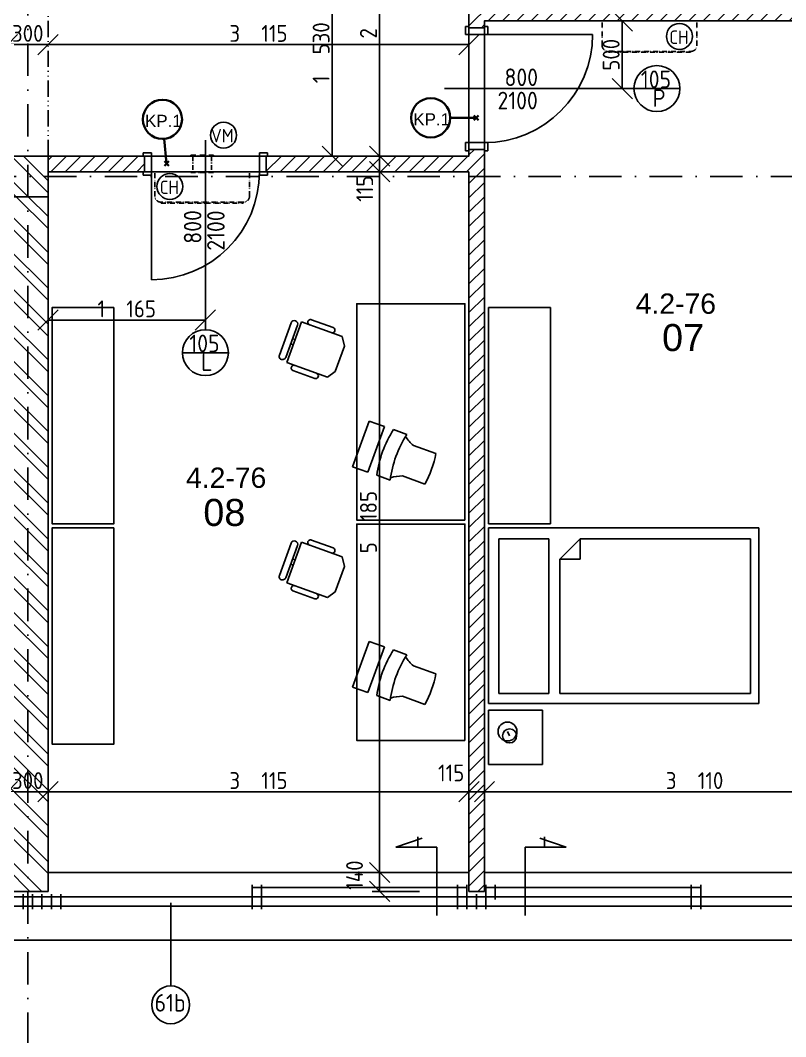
# Model space of a CAD drawing. Extents: x 4511820 to 5180432, y -1526536 to -944957.
# Drawn here: x 4993966 to 4999630, y -1081943 to -1074423 of the extents above; entities that cross this region are included whole.
import ezdxf

# ---------------------------------------------------------------- set-up
doc = ezdxf.new("R2010")
doc.units = 0
doc.header["$MEASUREMENT"] = 0
doc.linetypes.add('ACAD_ISO12W100', pattern=[22, 12, -3, 0.5, -3, 0.5, -3])
doc.linetypes.add('BODKOCIARKOVANA_3', pattern=[5.6, 3, -1.3, 0, -1.3])
doc.layers.get('0').update_dxf_attribs({"linetype": 'CONTINUOUS'})
doc.layers.get('Defpoints').update_dxf_attribs({"color": 61, "linetype": 'CONTINUOUS'})
for name, color, linetype in [('DVERE', 45, 'CONTINUOUS'), ('KÓTY', 4, 'CONTINUOUS'), ('MÚRY', 1, 'CONTINUOUS'), ('OKNÁ', 143, 'CONTINUOUS'), ('osi', 253, 'CONTINUOUS'), ('Plochy', 41, 'CONTINUOUS'), ('POPIS', 7, 'CONTINUOUS'), ('TENKÁ', 7, 'CONTINUOUS'), ('ZARIADENIE', 47, 'CONTINUOUS'), ('ZZ-chladenie', 133, 'CONTINUOUS'), ('zz-vetr', 52, 'CONTINUOUS'), ('ŠRAFY', 82, 'CONTINUOUS')]:
    doc.layers.add(name, color=color, linetype=linetype)
doc.layers.add('preklady', color=74, linetype='CONTINUOUS', lineweight=35)
doc.styles.add('ARIAL', font='arial.ttf')
doc.styles.add('STYLE1', font='isocp.shx')
doc.dimstyles.new('STANDARD-50', dxfattribs={"dimtxt": 125, "dimasz": 150, "dimexe": 10, "dimexo": 200, "dimgap": 20, "dimtad": 1, "dimdsep": 46, "dimlunit": 6, "dimtxsty": 'STYLE1', "dimblk1": 'OBLIQUE', "dimblk2": 'OBLIQUE', "dimsah": 1, "dimcen": 2.5, "dimse1": 1, "dimse2": 1, "dimadec": 0, "dimazin": 0, "dimtfac": 1, "dimtmove": 1, "dimatfit": 3, "dimldrblk": 'OBLIQUE', "dimfxl": 1, "dimtolj": 1, "dimtzin": 0, "dimarcsym": 0})
pattern_1 = [(135, (462343.18, 70767), (-132.5825215, -132.5825215), []), (135, (462343.18, 70855.4), (-132.5825215, -132.5825215), [])]
pattern_2 = [(45, (515270.5, 400718.02), (-53.0330086, 53.0330086), [])]

# ---------------------------------------------------------------- blocks, each defined once
blk = doc.blocks.new('_OBLIQUE')
at = {"color": 0, "linetype": 'ByBlock'}
blk.add_line((-0.5, -0.5), (0.5, 0.5), dxfattribs=at)
blk = doc.blocks.new('*D13200')
at = {"layer": 'Defpoints', "color": 0}
for p in [(4981761, -1079768.2), (5040921, -1079768.2), (5040921, -1085787.9)]:
    blk.add_point(p, dxfattribs=at)
at = {"layer": 'KÓTY', "color": 0, "lineweight": -2}
blk.add_line((4981761, -1085787.9), (5040921, -1085787.9), dxfattribs=at)
at = {"layer": 'KÓTY', "color": 0, "linetype": 'ByBlock', "lineweight": -2, "xscale": 150, "yscale": 150, "zscale": 150, "rotation": 180}
blk.add_blockref('_OBLIQUE', (4981761, -1085787.9), dxfattribs=at)
at = {"layer": 'KÓTY', "color": 0, "linetype": 'ByBlock', "lineweight": -2, "xscale": 150, "yscale": 150, "zscale": 150}
blk.add_blockref('_OBLIQUE', (5040921, -1085787.9), dxfattribs=at)
at = {"layer": 'KÓTY', "color": 0, "insert": (5011341, -1085705.3), "char_height": 125, "attachment_point": 5, "style": 'STYLE1'}
blk.add_mtext('\\A1;59ﾠ160', dxfattribs=at)
blk = doc.blocks.new('*D13211')
at = {"layer": 'Defpoints', "color": 0}
for p in [(4994171, -1080728.2), (5000511, -1080803.2), (4994171, -1085087.9)]:
    blk.add_point(p, dxfattribs=at)
at = {"layer": 'KÓTY', "color": 0, "lineweight": -2}
blk.add_line((5000511, -1085087.9), (4994171, -1085087.9), dxfattribs=at)
at = {"layer": 'KÓTY', "color": 0, "linetype": 'ByBlock', "lineweight": -2, "xscale": 150, "yscale": 150, "zscale": 150, "rotation": 180}
blk.add_blockref('_OBLIQUE', (4994171, -1085087.9), dxfattribs=at)
at = {"layer": 'KÓTY', "color": 0, "linetype": 'ByBlock', "lineweight": -2, "xscale": 150, "yscale": 150, "zscale": 150}
blk.add_blockref('_OBLIQUE', (5000511, -1085087.9), dxfattribs=at)
at = {"layer": 'KÓTY', "color": 0, "insert": (4997341, -1085005.3), "char_height": 125, "attachment_point": 5, "style": 'STYLE1'}
blk.add_mtext('\\A1;6ﾠ340', dxfattribs=at)
blk = doc.blocks.new('*D13212')
at = {"layer": 'Defpoints', "color": 0}
for p in [(4993871, -1080728.2), (4994171, -1080728.2), (4993871, -1085087.9)]:
    blk.add_point(p, dxfattribs=at)
at = {"layer": 'KÓTY', "color": 0, "lineweight": -2}
blk.add_line((4994171, -1085087.9), (4993871, -1085087.9), dxfattribs=at)
at = {"layer": 'KÓTY', "color": 0, "linetype": 'ByBlock', "lineweight": -2, "xscale": 150, "yscale": 150, "zscale": 150, "rotation": 180}
blk.add_blockref('_OBLIQUE', (4993871, -1085087.9), dxfattribs=at)
at = {"layer": 'KÓTY', "color": 0, "linetype": 'ByBlock', "lineweight": -2, "xscale": 150, "yscale": 150, "zscale": 150}
blk.add_blockref('_OBLIQUE', (4994171, -1085087.9), dxfattribs=at)
at = {"layer": 'KÓTY', "color": 0, "insert": (4994021, -1085005.4), "char_height": 125, "attachment_point": 5, "style": 'STYLE1'}
blk.add_mtext('\\A1;300', dxfattribs=at)
blk = doc.blocks.new('*D13247')
at = {"layer": 'Defpoints', "color": 0}
for p in [(5007401, -1080868.2), (4981761, -1081228.2), (5007401, -1085437.9)]:
    blk.add_point(p, dxfattribs=at)
at = {"layer": 'KÓTY', "color": 0, "lineweight": -2}
blk.add_line((4981761, -1085437.9), (5007401, -1085437.9), dxfattribs=at)
at = {"layer": 'KÓTY', "color": 0, "linetype": 'ByBlock', "lineweight": -2, "xscale": 150, "yscale": 150, "zscale": 150, "rotation": 180}
blk.add_blockref('_OBLIQUE', (4981761, -1085437.9), dxfattribs=at)
at = {"layer": 'KÓTY', "color": 0, "linetype": 'ByBlock', "lineweight": -2, "xscale": 150, "yscale": 150, "zscale": 150}
blk.add_blockref('_OBLIQUE', (5007401, -1085437.9), dxfattribs=at)
at = {"layer": 'KÓTY', "color": 0, "insert": (4994581, -1085355.3), "char_height": 125, "attachment_point": 5, "style": 'STYLE1'}
blk.add_mtext('\\A1;25ﾠ640', dxfattribs=at)
blk = doc.blocks.new('*D20479')
at = {"layer": 'Defpoints', "color": 0}
for p in [(4997401, -1080130.5), (4997401, -1080130.5), (5000511, -1080130.5)]:
    blk.add_point(p, dxfattribs=at)
at = {"layer": 'KÓTY', "color": 0, "lineweight": -2}
blk.add_line((5000511, -1080130.5), (4997401, -1080130.5), dxfattribs=at)
at = {"layer": 'KÓTY', "color": 0, "linetype": 'ByBlock', "lineweight": -2, "xscale": 150, "yscale": 150, "zscale": 150, "rotation": 180}
blk.add_blockref('_OBLIQUE', (4997401, -1080130.5), dxfattribs=at)
at = {"layer": 'KÓTY', "color": 0, "linetype": 'ByBlock', "lineweight": -2, "xscale": 150, "yscale": 150, "zscale": 150}
blk.add_blockref('_OBLIQUE', (5000511, -1080130.5), dxfattribs=at)
at = {"layer": 'KÓTY', "color": 0, "insert": (4998956, -1080047.9), "char_height": 125, "attachment_point": 5, "style": 'STYLE1'}
blk.add_mtext('\\A1;3ﾠ110', dxfattribs=at)
blk = doc.blocks.new('*D20480')
at = {"layer": 'Defpoints', "color": 0}
for p in [(4997286, -1080130.5), (4997286, -1080130.5), (4997401, -1080130.5)]:
    blk.add_point(p, dxfattribs=at)
at = {"layer": 'KÓTY', "color": 0, "lineweight": -2}
blk.add_line((4997401, -1080130.5), (4997286, -1080130.5), dxfattribs=at)
at = {"layer": 'KÓTY', "color": 0, "linetype": 'ByBlock', "lineweight": -2, "xscale": 150, "yscale": 150, "zscale": 150, "rotation": 180}
blk.add_blockref('_OBLIQUE', (4997286, -1080130.5), dxfattribs=at)
at = {"layer": 'KÓTY', "color": 0, "linetype": 'ByBlock', "lineweight": -2, "xscale": 150, "yscale": 150, "zscale": 150}
blk.add_blockref('_OBLIQUE', (4997401, -1080130.5), dxfattribs=at)
at = {"layer": 'KÓTY', "color": 0, "insert": (4997154.5, -1079991.5), "char_height": 125, "attachment_point": 5, "style": 'STYLE1'}
blk.add_mtext('\\A1;115', dxfattribs=at)
blk = doc.blocks.new('*D20481')
at = {"layer": 'Defpoints', "color": 0}
for p in [(4994171, -1080130.5), (4994171, -1080130.5), (4997286, -1080130.5)]:
    blk.add_point(p, dxfattribs=at)
at = {"layer": 'KÓTY', "color": 0, "lineweight": -2}
blk.add_line((4997286, -1080130.5), (4994171, -1080130.5), dxfattribs=at)
at = {"layer": 'KÓTY', "color": 0, "linetype": 'ByBlock', "lineweight": -2, "xscale": 150, "yscale": 150, "zscale": 150, "rotation": 180}
blk.add_blockref('_OBLIQUE', (4994171, -1080130.5), dxfattribs=at)
at = {"layer": 'KÓTY', "color": 0, "linetype": 'ByBlock', "lineweight": -2, "xscale": 150, "yscale": 150, "zscale": 150}
blk.add_blockref('_OBLIQUE', (4997286, -1080130.5), dxfattribs=at)
at = {"layer": 'KÓTY', "color": 0, "insert": (4995728.5, -1080047.9), "char_height": 125, "attachment_point": 5, "style": 'STYLE1'}
blk.add_mtext('\\A1;3ﾠ115', dxfattribs=at)
blk = doc.blocks.new('*D20482')
at = {"layer": 'Defpoints', "color": 0}
for p in [(4993871, -1080130.5), (4993871, -1080130.5), (4994171, -1080130.5)]:
    blk.add_point(p, dxfattribs=at)
at = {"layer": 'KÓTY', "color": 0, "lineweight": -2}
blk.add_line((4994171, -1080130.5), (4993871, -1080130.5), dxfattribs=at)
at = {"layer": 'KÓTY', "color": 0, "linetype": 'ByBlock', "lineweight": -2, "xscale": 150, "yscale": 150, "zscale": 150, "rotation": 180}
blk.add_blockref('_OBLIQUE', (4993871, -1080130.5), dxfattribs=at)
at = {"layer": 'KÓTY', "color": 0, "linetype": 'ByBlock', "lineweight": -2, "xscale": 150, "yscale": 150, "zscale": 150}
blk.add_blockref('_OBLIQUE', (4994171, -1080130.5), dxfattribs=at)
at = {"layer": 'KÓTY', "color": 0, "insert": (4994021, -1080048), "char_height": 125, "attachment_point": 5, "style": 'STYLE1'}
blk.add_mtext('\\A1;300', dxfattribs=at)
blk = doc.blocks.new('*D20757')
at = {"layer": 'Defpoints', "color": 0}
for p in [(4994171, -1075543.2), (4995336, -1075543.2), (4995336, -1076640.5)]:
    blk.add_point(p, dxfattribs=at)
at = {"layer": 'KÓTY', "color": 0, "lineweight": -2}
blk.add_line((4994171, -1076640.5), (4995336, -1076640.5), dxfattribs=at)
at = {"layer": 'KÓTY', "color": 0, "linetype": 'ByBlock', "lineweight": -2, "xscale": 150, "yscale": 150, "zscale": 150, "rotation": 180}
blk.add_blockref('_OBLIQUE', (4994171, -1076640.5), dxfattribs=at)
at = {"layer": 'KÓTY', "color": 0, "linetype": 'ByBlock', "lineweight": -2, "xscale": 150, "yscale": 150, "zscale": 150}
blk.add_blockref('_OBLIQUE', (4995336, -1076640.5), dxfattribs=at)
at = {"layer": 'KÓTY', "color": 0, "insert": (4994753.5, -1076558), "char_height": 125, "attachment_point": 5, "style": 'STYLE1'}
blk.add_mtext('\\A1;1ﾠ165', dxfattribs=at)
blk = doc.blocks.new('*D20765')
at = {"layer": 'Defpoints', "color": 0}
for p in [(4998093.8, -1074428.2), (4998421, -1074428.2), (4998093.8, -1074928.2)]:
    blk.add_point(p, dxfattribs=at)
at = {"layer": 'KÓTY', "color": 0, "lineweight": -2}
blk.add_line((4998421, -1074928.2), (4998421, -1074428.2), dxfattribs=at)
at = {"layer": 'KÓTY', "color": 0, "linetype": 'ByBlock', "lineweight": -2, "xscale": 150, "yscale": 150, "zscale": 150}
for p, rotation in [((4998421, -1074428.2), 90), ((4998421, -1074928.2), 270)]:
    blk.add_blockref('_OBLIQUE', p, dxfattribs=dict(at, rotation=rotation))
at = {"layer": 'KÓTY', "color": 0, "insert": (4998338.5, -1074678.2), "char_height": 125, "attachment_point": 5, "rotation": 90, "style": 'STYLE1'}
blk.add_mtext('\\A1;500', dxfattribs=at)
blk = doc.blocks.new('*D20808')
at = {"layer": 'Defpoints', "color": 0}
for p in [(4994171, -1073898.2), (4994171, -1075428.2), (4996274.5, -1075428.2)]:
    blk.add_point(p, dxfattribs=at)
at = {"layer": 'KÓTY', "color": 0, "lineweight": -2}
blk.add_line((4996274.5, -1073898.2), (4996274.5, -1075428.2), dxfattribs=at)
at = {"layer": 'KÓTY', "color": 0, "linetype": 'ByBlock', "lineweight": -2, "xscale": 150, "yscale": 150, "zscale": 150}
for p, rotation in [((4996274.5, -1073898.2), 90), ((4996274.5, -1075428.2), 270)]:
    blk.add_blockref('_OBLIQUE', p, dxfattribs=dict(at, rotation=rotation))
at = {"layer": 'KÓTY', "color": 0, "insert": (4996192, -1074663.2), "char_height": 125, "attachment_point": 5, "rotation": 90, "style": 'STYLE1'}
blk.add_mtext('\\A1;1ﾠ530', dxfattribs=at)
blk = doc.blocks.new('*D20809')
at = {"layer": 'Defpoints', "color": 0}
for p in [(4995286, -1073233.2), (4995336, -1075428.2), (4996624.5, -1075428.2)]:
    blk.add_point(p, dxfattribs=at)
at = {"layer": 'KÓTY', "color": 0, "lineweight": -2}
blk.add_line((4996624.5, -1073233.2), (4996624.5, -1075428.2), dxfattribs=at)
at = {"layer": 'KÓTY', "color": 0, "linetype": 'ByBlock', "lineweight": -2, "xscale": 150, "yscale": 150, "zscale": 150}
for p, rotation in [((4996624.5, -1073233.2), 90), ((4996624.5, -1075428.2), 270)]:
    blk.add_blockref('_OBLIQUE', p, dxfattribs=dict(at, rotation=rotation))
at = {"layer": 'KÓTY', "color": 0, "insert": (4996542, -1074330.7), "char_height": 125, "attachment_point": 5, "rotation": 90, "style": 'STYLE1'}
blk.add_mtext('\\A1;2ﾠ195', dxfattribs=at)
blk = doc.blocks.new('*D20810')
at = {"layer": 'Defpoints', "color": 0}
for p in [(4997286, -1075543.2), (4996624.5, -1080728.2), (4997286, -1080728.2)]:
    blk.add_point(p, dxfattribs=at)
at = {"layer": 'KÓTY', "color": 0, "lineweight": -2}
blk.add_line((4996624.5, -1075543.2), (4996624.5, -1080728.2), dxfattribs=at)
at = {"layer": 'KÓTY', "color": 0, "linetype": 'ByBlock', "lineweight": -2, "xscale": 150, "yscale": 150, "zscale": 150}
for p, rotation in [((4996624.5, -1075543.2), 90), ((4996624.5, -1080728.2), 270)]:
    blk.add_blockref('_OBLIQUE', p, dxfattribs=dict(at, rotation=rotation))
at = {"layer": 'KÓTY', "color": 0, "insert": (4996542, -1078135.7), "char_height": 125, "attachment_point": 5, "rotation": 90, "style": 'STYLE1'}
blk.add_mtext('\\A1;5ﾠ185', dxfattribs=at)
blk = doc.blocks.new('*D20811')
at = {"layer": 'Defpoints', "color": 0}
for p in [(4995636, -1075428.2), (4995636, -1075543.2), (4996624.5, -1075543.2)]:
    blk.add_point(p, dxfattribs=at)
at = {"layer": 'KÓTY', "color": 0, "lineweight": -2}
blk.add_line((4996624.5, -1075428.2), (4996624.5, -1075543.2), dxfattribs=at)
at = {"layer": 'KÓTY', "color": 0, "linetype": 'ByBlock', "lineweight": -2, "xscale": 150, "yscale": 150, "zscale": 150}
for p, rotation in [((4996624.5, -1075428.2), 90), ((4996624.5, -1075543.2), 270)]:
    blk.add_blockref('_OBLIQUE', p, dxfattribs=dict(at, rotation=rotation))
at = {"layer": 'KÓTY', "color": 0, "insert": (4996514.5, -1075669), "char_height": 125, "attachment_point": 5, "rotation": 90, "style": 'STYLE1'}
blk.add_mtext('\\A1;115', dxfattribs=at)
blk = doc.blocks.new('*D20812')
at = {"layer": 'Defpoints', "color": 0}
for p in [(4997398.5, -1080728.2), (4996624.5, -1080868.2), (4997398.5, -1080868.2)]:
    blk.add_point(p, dxfattribs=at)
at = {"layer": 'KÓTY', "color": 0, "lineweight": -2}
blk.add_line((4996624.5, -1080728.2), (4996624.5, -1080868.2), dxfattribs=at)
at = {"layer": 'KÓTY', "color": 0, "linetype": 'ByBlock', "lineweight": -2, "xscale": 150, "yscale": 150, "zscale": 150}
for p, rotation in [((4996624.5, -1080728.2), 90), ((4996624.5, -1080868.2), 270)]:
    blk.add_blockref('_OBLIQUE', p, dxfattribs=dict(at, rotation=rotation))
at = {"layer": 'KÓTY', "color": 0, "insert": (4996439.5, -1080747.4), "char_height": 125, "attachment_point": 5, "rotation": 90, "style": 'STYLE1'}
blk.add_mtext('\\A1;140', dxfattribs=at)
blk = doc.blocks.new('*D20883')
at = {"layer": 'Defpoints', "color": 0}
for p in [(4993871, -1074310), (4994171, -1074310), (4994171, -1074602.5)]:
    blk.add_point(p, dxfattribs=at)
at = {"layer": 'KÓTY', "color": 0, "lineweight": -2}
blk.add_line((4993871, -1074602.5), (4994171, -1074602.5), dxfattribs=at)
at = {"layer": 'KÓTY', "color": 0, "linetype": 'ByBlock', "lineweight": -2, "xscale": 150, "yscale": 150, "zscale": 150, "rotation": 180}
blk.add_blockref('_OBLIQUE', (4993871, -1074602.5), dxfattribs=at)
at = {"layer": 'KÓTY', "color": 0, "linetype": 'ByBlock', "lineweight": -2, "xscale": 150, "yscale": 150, "zscale": 150}
blk.add_blockref('_OBLIQUE', (4994171, -1074602.5), dxfattribs=at)
at = {"layer": 'KÓTY', "color": 0, "insert": (4994021, -1074520), "char_height": 125, "attachment_point": 5, "style": 'STYLE1'}
blk.add_mtext('\\A1;300', dxfattribs=at)
blk = doc.blocks.new('*D20884')
at = {"layer": 'Defpoints', "color": 0}
for p in [(4997286, -1073284.2), (4994171, -1073301.7), (4997286, -1074602.5)]:
    blk.add_point(p, dxfattribs=at)
at = {"layer": 'KÓTY', "color": 0, "lineweight": -2}
blk.add_line((4994171, -1074602.5), (4997286, -1074602.5), dxfattribs=at)
at = {"layer": 'KÓTY', "color": 0, "linetype": 'ByBlock', "lineweight": -2, "xscale": 150, "yscale": 150, "zscale": 150, "rotation": 180}
blk.add_blockref('_OBLIQUE', (4994171, -1074602.5), dxfattribs=at)
at = {"layer": 'KÓTY', "color": 0, "linetype": 'ByBlock', "lineweight": -2, "xscale": 150, "yscale": 150, "zscale": 150}
blk.add_blockref('_OBLIQUE', (4997286, -1074602.5), dxfattribs=at)
at = {"layer": 'KÓTY', "color": 0, "insert": (4995728.5, -1074520), "char_height": 125, "attachment_point": 5, "style": 'STYLE1'}
blk.add_mtext('\\A1;3ﾠ115', dxfattribs=at)
blk = doc.blocks.new('chlad2')
at = {"layer": 'ZZ-chladenie', "linetype": 'ACAD_ISO12W100', "ltscale": 3}
for p, q in [((5102412.5, -1105747.3), (5102592.5, -1105747.3)), ((5102412.5, -1106448.4), (5102592.5, -1106448.4))]:
    blk.add_line(p, q, dxfattribs=at)
blk.add_lwpolyline([(5102367.5, -1106402), (5102360.8, -1106402), (5102360.8, -1105794.8), (5102367.5, -1105794.8)], close=True, dxfattribs=at)
for centre, start, end in [((5102412.5, -1105792.3), 90, 180), ((5102412.5, -1106403.4), 180, 270)]:
    blk.add_arc(centre, 45, start, end, dxfattribs=at)

msp = doc.modelspace()

# ---------------------------------------------------------------- hatches: boundary and pattern name
at = {"layer": 'ŠRAFY', "ltscale": 0.25}
h = msp.add_hatch(dxfattribs=at)
h.set_pattern_fill('ANSI31', color=256, scale=600, style=0)
h.set_pattern_definition(pattern_2)
h.paths.add_polyline_path([(5000511, -1074313.172), (4997401, -1074313.172), (4997401, -1074280.672), (4997401, -1074273.172), (4997401, -1074263.172), (4997286, -1074263.172), (4997286, -1074273.172), (4997286, -1074308.172), (4997286, -1074433.172), (4997286, -1074468.172), (4997286, -1074478.172), (4997401, -1074478.172), (4997401, -1074468.172), (4997401, -1074460.672), (4997401, -1074428.172), (5000511, -1074428.172)])
h.paths.add_polyline_path([(4999603.5, -1074438.672), (4999603.5, -1074201.172), (4999853.5, -1074201.172), (4999853.5, -1074438.672)], flags=9)
h = msp.add_hatch(dxfattribs=at)
h.set_pattern_fill('ANSI31', color=256, scale=600, style=0)
h.set_pattern_definition(pattern_2)
h.paths.add_polyline_path([(4997286, -1075543.172), (4997286, -1080728.172), (4997286, -1080868.172), (4997401, -1080868.172), (4997401, -1080728.172), (4997401, -1075388.172), (4997401, -1075378.172), (4997286, -1075378.172), (4997286, -1075388.172), (4997286, -1075428.172), (4995796, -1075428.172), (4995786, -1075428.172), (4995786, -1075543.172), (4995796, -1075543.172), (4995836, -1075543.172)])
at = {"layer": 'ŠRAFY'}
h = msp.add_hatch(dxfattribs=at)
h.set_pattern_fill('ANSI32', color=256, scale=500, angle=90)
h.set_pattern_definition(pattern_1)
h.paths.add_polyline_path([(4994171, -1075543.172), (4994171, -1075428.172), (4993871, -1075428.172), (4989841, -1075428.172), (4989726, -1075428.172), (4989236, -1075428.172), (4989121, -1075428.172), (4989121, -1075728.172), (4990821, -1075728.172), (4991421, -1075728.172), (4992021, -1075728.172), (4993871, -1075728.172), (4994171, -1075728.172)])
h.paths.add_polyline_path([(4992238, -1075721.971), (4992238, -1075434.373), (4992488, -1075434.373), (4992488, -1075721.971)], flags=24)
at = {"layer": 'ŠRAFY', "ltscale": 0.25}
h = msp.add_hatch(dxfattribs=at)
h.set_pattern_fill('ANSI31', color=256, scale=600, style=0)
h.set_pattern_definition(pattern_2)
h.paths.add_polyline_path([(4994876, -1075543.172), (4994886, -1075543.172), (4994886, -1075428.172), (4994876, -1075428.172), (4994171, -1075428.172), (4994171, -1075543.172)])
at = {"layer": 'ŠRAFY'}
h = msp.add_hatch(dxfattribs=at)
h.set_pattern_fill('ANSI32', color=256, scale=500, angle=90)
h.set_pattern_definition(pattern_1)
h.paths.add_polyline_path([(4994171, -1075728.172), (4993871, -1075728.172), (4993871, -1079478.172), (4993871, -1079558.172), (4993871, -1079758.172), (4993871, -1079838.172), (4993871, -1080728.172), (4993871, -1080868.172), (4994171, -1080868.172), (4994171, -1080728.172)])
h.paths.add_polyline_path([(4993877.201, -1079922.98), (4994164.799, -1079922.98), (4994164.799, -1080172.98), (4993877.201, -1080172.98)], flags=24)

# ---------------------------------------------------------------- linework, layer by layer
at = {"layer": 'DVERE', "ltscale": 0.25}
for p, q in [((4997261, -1074468.172), (4997261, -1074528.172)), ((4997261, -1074468.172), (4997286, -1074468.172)), ((4997426, -1074468.172), (4997401, -1074468.172)), ((4997426, -1074468.172), (4997426, -1074528.172)), ((4997426, -1074528.172), (4997261, -1074528.172)), ((4997286, -1075328.172), (4997286, -1074528.172)), ((4997401, -1075328.172), (4997401, -1074528.172)), ((4997401, -1074528.172), (4998201, -1074528.172)), ((4997104.5, -1074928.172), (4998507.156, -1074928.172)), ((4998507.156, -1074928.172), (4998847.156, -1074928.172)), ((4995336, -1076712.172), (4995336, -1075309.516)), ((4997261, -1075388.172), (4997261, -1075328.172)), ((4997426, -1075328.172), (4997261, -1075328.172)), ((4997426, -1075388.172), (4997426, -1075328.172)), ((4994876, -1075403.172), (4994936, -1075403.172)), ((4994876, -1075403.172), (4994876, -1075428.172)), ((4994936, -1075403.172), (4994936, -1075568.172)), ((4995796, -1075403.172), (4995736, -1075403.172)), ((4995736, -1075403.172), (4995736, -1075568.172)), ((4995796, -1075403.172), (4995796, -1075428.172)), ((4997261, -1075388.172), (4997286, -1075388.172)), ((4997426, -1075388.172), (4997401, -1075388.172)), ((4995736, -1075428.172), (4994936, -1075428.172)), ((4994876, -1075568.172), (4994876, -1075543.172)), ((4995736, -1075543.172), (4994936, -1075543.172)), ((4994936, -1075543.172), (4994936, -1076343.172)), ((4995796, -1075568.172), (4995796, -1075543.172)), ((4994876, -1075568.172), (4994936, -1075568.172)), ((4995796, -1075568.172), (4995736, -1075568.172)), ((4995506, -1076882.172), (4995166, -1076882.172))]:
    msp.add_line(p, q, dxfattribs=at)
for centre in [(4998677.156, -1074928.172), (4995336, -1076882.172)]:
    msp.add_circle(centre, 170, dxfattribs=at)
for centre in [(4997401, -1074528.172), (4994936, -1075543.172)]:
    msp.add_arc(centre, 800, 270, 0, dxfattribs=at)
at = {"layer": 'KÓTY', "ltscale": 0.25}
msp.add_line((4996919.157, -1080868.172), (4996569.157, -1080868.172), dxfattribs=at)
at = {"layer": 'MÚRY'}
for p, q in [((4997286, -1074263.172), (4997286, -1074478.172)), ((4997286, -1074433.172), (4997286, -1074478.172)), ((4997401, -1074428.172), (4997401, -1074478.172)), ((4997401, -1074460.672), (4997401, -1074478.172)), ((4997286, -1075378.172), (4997286, -1075428.172)), ((4997401, -1075378.172), (4997401, -1080868.172)), ((4989841, -1075428.172), (4994886, -1075428.172)), ((4995786, -1075428.172), (4997286, -1075428.172)), ((4994171, -1075543.172), (4994171, -1080868.172)), ((4994171, -1075543.172), (4994886, -1075543.172)), ((4995786, -1075543.172), (4997286, -1075543.172)), ((4995836, -1075543.172), (4995786, -1075543.172)), ((4997286, -1075543.172), (4997286, -1080868.172)), ((4993871, -1080868.172), (4994171, -1080868.172)), ((4997286, -1080868.172), (4997401, -1080868.172))]:
    msp.add_line(p, q, dxfattribs=at)
at = {"layer": 'MÚRY', "ltscale": 0.25}
for p, q in [((4997401, -1074478.172), (4997286, -1074478.172)), ((5000511, -1074428.172), (4997401, -1074428.172)), ((4997401, -1075378.172), (4997286, -1075378.172)), ((4994886, -1075428.172), (4994886, -1075543.172)), ((4995786, -1075428.172), (4995786, -1075543.172))]:
    msp.add_line(p, q, dxfattribs=at)
at = {"layer": 'OKNÁ', "ltscale": 0.25}
for p, q in [((4996941, -1080473.5), (4996745.5, -1080540.5)), ((4996908, -1080464), (4996908, -1080540.5)), ((4997811, -1080473.5), (4998006.5, -1080540.5)), ((4997844, -1080464), (4997844, -1080540.5)), ((4997049.5, -1080540.5), (4996745.5, -1080540.5)), ((4997049.5, -1081046.5), (4997049.5, -1080540.5)), ((4997702.5, -1081046.5), (4997702.5, -1080540.5)), ((4997702.5, -1080540.5), (4998006.5, -1080540.5)), ((4995681, -1080818.172), (4995681, -1080928.172)), ((4995751, -1080818.172), (4995751, -1080928.172)), ((4995751, -1080818.172), (4995751, -1080928.172)), ((4997201, -1080818.172), (4997201, -1080928.172)), ((4997271, -1080818.172), (4997271, -1080928.172)), ((4997411, -1080818.172), (4997411, -1080928.172)), ((4997481, -1080818.172), (4997481, -1080928.172)), ((4998931, -1080818.172), (4998931, -1080928.172)), ((4998931, -1080818.172), (4998931, -1080928.172)), ((4999001, -1080818.172), (4999001, -1080928.172)), ((4993986, -1080888.172), (4993986, -1080998.172)), ((4994056, -1080888.172), (4994056, -1080998.172)), ((4994126, -1080888.172), (4994126, -1080998.172)), ((4994196, -1080888.172), (4994196, -1080998.172)), ((4994196, -1080888.172), (4994196, -1080998.172)), ((4994196, -1080888.172), (4994196, -1080998.172)), ((4994266, -1080888.172), (4994266, -1080998.172)), ((4994266, -1080888.172), (4994266, -1080998.172)), ((4994266, -1080888.172), (4994266, -1080998.172)), ((4997271, -1080838.172), (4995681, -1080838.172)), ((4995681, -1080888.172), (4995681, -1080998.172)), ((4995751, -1080888.172), (4995751, -1080998.172)), ((4995751, -1080888.172), (4995751, -1080998.172)), ((4997201, -1080868.172), (4997201, -1080978.172)), ((4997201, -1080888.172), (4997201, -1080998.172)), ((4997271, -1080868.172), (4997271, -1080978.172)), ((4997271, -1080888.172), (4997271, -1080998.172)), ((4997271, -1080888.172), (4997271, -1080998.172)), ((4997271, -1080888.172), (4997271, -1080998.172)), ((4997341, -1080888.172), (4997341, -1080998.172)), ((4997341, -1080888.172), (4997341, -1080998.172)), ((4997341, -1080888.172), (4997341, -1080998.172)), ((4997411, -1080838.172), (4999001, -1080838.172)), ((4997411, -1080888.172), (4997411, -1080998.172)), ((4998931, -1080888.172), (4998931, -1080998.172)), ((4998931, -1080888.172), (4998931, -1080998.172)), ((4999001, -1080888.172), (4999001, -1080998.172)), ((5000573.5, -1080908.172), (4982081, -1080908.172)), ((4995079, -1081567.025), (4995079, -1080953.172)), ((5000573.5, -1080978.172), (4982009, -1080978.172))]:
    msp.add_line(p, q, dxfattribs=at)
msp.add_circle((4995079, -1081707.025), 140, dxfattribs=at)
at = {"layer": 'osi', "linetype": 'BODKOCIARKOVANA_3', "ltscale": 80}
for p, q in [((4994021, -1047260.98), (4994021, -1084778.172)), ((4994021, -1047260.98), (4994021, -1084778.172)), ((5041881, -1075578.172), (4978211, -1075578.172))]:
    msp.add_line(p, q, dxfattribs=at)
at = {"layer": 'Plochy'}
for points in [[(4981761, -1062698.172), (4979111, -1062698.172), (4979111, -1083878.172), (5000511, -1083878.172), (5000511, -1081228.172), (4981761, -1081228.172)], [(4989841, -1075428.172), (4989841, -1074913.172), (4989121, -1074913.172), (4989121, -1073683.172), (4993256, -1073683.172), (4993256, -1073898.172), (4994171, -1073898.172), (4994171, -1073233.172), (4997286, -1073233.172), (4997286, -1075428.172)], [(5000511, -1074428.172), (4997401, -1074428.172), (4997401, -1080728.172), (5000511, -1080728.172)], [(4997286, -1075543.172), (4994171, -1075543.172), (4994171, -1080728.172), (4997286, -1080728.172)]]:
    msp.add_lwpolyline(points, close=True, dxfattribs=at)
at = {"layer": 'preklady'}
for p, q in [((4997338.883, -1075144.383), (4997148.267, -1075144.459)), ((4997322.265, -1075160.999), (4997355.499, -1075127.765)), ((4997355.5, -1075161), (4997322.266, -1075127.766)), ((4995048.999, -1075481.999), (4995031.596, -1075300.356)), ((4995032.382, -1075498.616), (4995065.616, -1075465.382)), ((4995065.617, -1075498.617), (4995032.383, -1075465.383))]:
    msp.add_line(p, q, dxfattribs=at)
at = {"layer": 'preklady', "ltscale": 0.25}
for centre in [(4995017.767, -1075156.017), (4997003.267, -1075144.517)]:
    msp.add_circle(centre, 145, dxfattribs=at)
at = {"layer": 'TENKÁ', "linetype": 'ACAD_ISO12W100', "ltscale": 10}
for p, q in [((4994171, -1075428.172), (4994171, -1073898.172)), ((4997286, -1080728.172), (4994171, -1080728.172)), ((5000511, -1080728.172), (4997401, -1080728.172)), ((4981761, -1081228.172), (5014053.5, -1081228.172))]:
    msp.add_line(p, q, dxfattribs=at)
at = {"layer": 'TENKÁ'}
for p, q in [((4994171, -1075428.172), (4994171, -1075543.172)), ((4993871, -1075728.172), (4994171, -1075728.172))]:
    msp.add_line(p, q, dxfattribs=at)
at = {"layer": 'ZARIADENIE', "color": 33, "ltscale": 0.25}
for p, q in [((4995970.127, -1076661.064), (4995883.113, -1076900.135)), ((4996017.112, -1076678.165), (4995930.097, -1076917.236)), ((4996047.122, -1076654.19), (4995937.675, -1076954.892)), ((4996047.122, -1076654.19), (4996347.823, -1076763.637)), ((4996120.531, -1076638.342), (4996281.491, -1076696.926)), ((4995966.764, -1076816.494), (4995985.558, -1076823.335)), ((4995980.445, -1076778.907), (4995999.239, -1076785.747)), ((4996364.89, -1076833.699), (4996347.823, -1076763.637)), ((4996364.89, -1076833.699), (4996296.486, -1077021.637)), ((4995937.675, -1076954.892), (4996238.377, -1077064.338)), ((4995983.723, -1077014.219), (4996144.683, -1077072.803)), ((4996296.486, -1077021.637), (4996238.377, -1077064.338)), ((4995970.127, -1078291.064), (4995883.113, -1078530.135)), ((4996017.112, -1078308.165), (4995930.097, -1078547.236)), ((4996047.122, -1078284.19), (4995937.675, -1078584.892)), ((4996047.122, -1078284.19), (4996347.823, -1078393.637)), ((4996120.531, -1078268.342), (4996281.491, -1078326.926)), ((4995980.445, -1078408.907), (4995999.239, -1078415.747)), ((4996364.89, -1078463.699), (4996347.823, -1078393.637)), ((4995966.764, -1078446.494), (4995985.558, -1078453.335)), ((4996364.89, -1078463.699), (4996296.486, -1078651.637)), ((4995937.675, -1078584.892), (4996238.377, -1078694.338)), ((4995983.723, -1078644.219), (4996144.683, -1078702.803)), ((4996296.486, -1078651.637), (4996238.377, -1078694.338))]:
    msp.add_line(p, q, dxfattribs=at)
at = {"layer": 'ZARIADENIE', "color": 8, "ltscale": 0.25}
for p, q in [((4996548.388, -1077388.014), (4996425.26, -1077726.303)), ((4996661.151, -1077429.056), (4996538.023, -1077767.346)), ((4996661.151, -1077429.056), (4996548.388, -1077388.014)), ((4996727.829, -1077451.124), (4996826.298, -1077486.964)), ((4997041.801, -1077629.251), (4996875.524, -1077568.731)), ((4996538.023, -1077767.346), (4996425.26, -1077726.303)), ((4996604.702, -1077789.414), (4996703.171, -1077825.253)), ((4996959.716, -1077854.778), (4996793.439, -1077794.258)), ((4996548.388, -1079018.014), (4996425.26, -1079356.303)), ((4996661.151, -1079059.056), (4996538.023, -1079397.346)), ((4996661.151, -1079059.056), (4996548.388, -1079018.014)), ((4996727.829, -1079081.124), (4996826.298, -1079116.964)), ((4997041.801, -1079259.251), (4996875.524, -1079198.731)), ((4996538.023, -1079397.346), (4996425.26, -1079356.303)), ((4996604.702, -1079419.414), (4996703.171, -1079455.253)), ((4996959.716, -1079484.778), (4996793.439, -1079424.258))]:
    msp.add_line(p, q, dxfattribs=at)
at = {"layer": 'ZARIADENIE', "ltscale": 0.25}
for p, q in [((4997431, -1078178.172), (4999431, -1078178.172)), ((4997431, -1078178.172), (4997431, -1079478.172)), ((4999431, -1079478.172), (4999431, -1078178.172)), ((4997431, -1079478.172), (4999431, -1079478.172)), ((4997431, -1079927.91), (4997431, -1079527.91)), ((4997431, -1079527.91), (4997831, -1079527.91)), ((4997831, -1079527.91), (4997831, -1079927.91)), ((4997587.018, -1079717.31), (4997570.924, -1079685.084)), ((4997431, -1079927.91), (4997831, -1079927.91))]:
    msp.add_line(p, q, dxfattribs=at)
at = {"layer": 'ZARIADENIE', "color": 76, "ltscale": 0.25}
for p, q in [((4997507.367, -1079404.833), (4997507.367, -1078259.264)), ((4997507.367, -1078259.264), (4997876.721, -1078259.264)), ((4997876.721, -1079404.833), (4997876.721, -1078259.264)), ((4997959.373, -1078409.264), (4998109.373, -1078259.264)), ((4998109.373, -1078259.264), (4999369.436, -1078259.264)), ((4998109.373, -1078409.264), (4998109.373, -1078259.264)), ((4999369.436, -1079404.833), (4999369.436, -1078259.264)), ((4997959.373, -1079404.833), (4997959.373, -1078409.264)), ((4997959.373, -1078409.264), (4998109.373, -1078409.264)), ((4997507.367, -1079404.833), (4997876.721, -1079404.833)), ((4997959.373, -1079404.833), (4999369.436, -1079404.833))]:
    msp.add_line(p, q, dxfattribs=at)
at = {"layer": 'ZARIADENIE'}
for points in [[(4997256, -1078120.672), (4997256, -1076520.672), (4996456, -1076520.672), (4996456, -1078120.672)], [(4997256, -1079750.672), (4997256, -1078150.672), (4996456, -1078150.672), (4996456, -1079750.672)]]:
    msp.add_lwpolyline(points, close=True, dxfattribs=at)
at = {"layer": 'ZARIADENIE', "color": 45, "ltscale": 0.25}
for points in [[(4994658.767, -1076548.172), (4994658.767, -1078148.172), (4994201, -1078148.172), (4994201, -1076548.172)], [(4997888.767, -1076548.172), (4997888.767, -1078148.172), (4997431, -1078148.172), (4997431, -1076548.172)], [(4994658.767, -1078178.172), (4994658.767, -1079778.172), (4994201, -1079778.172), (4994201, -1078178.172)]]:
    msp.add_lwpolyline(points, close=True, dxfattribs=at)
at = {"layer": 'ZARIADENIE', "ltscale": 0.25}
for centre, radius in [((4997570.924, -1079685.084), 69.742), ((4997587.018, -1079717.31), 51.859)]:
    msp.add_circle(centre, radius, dxfattribs=at)
at = {"layer": 'ZARIADENIE', "color": 33, "ltscale": 0.25}
for centre, radius, start, end in [((4995993.62, -1076669.614), 25, 340, 160), ((4996113.69, -1076657.136), 20, 70, 250), ((4996274.65, -1076715.72), 20, 250, 70), ((4995906.605, -1076908.686), 25, 160, 340), ((4995990.563, -1076995.425), 20, 70, 250), ((4996151.523, -1077054.01), 20, 250, 70), ((4995993.62, -1078299.614), 25, 340, 160), ((4996113.69, -1078287.136), 20, 70, 250), ((4996274.65, -1078345.72), 20, 250, 70), ((4995906.605, -1078538.686), 25, 160, 340), ((4995990.563, -1078625.425), 20, 70, 250), ((4996151.523, -1078684.01), 20, 250, 70)]:
    msp.add_arc(centre, radius, start, end, dxfattribs=at)
at = {"layer": 'ZARIADENIE', "color": 8, "ltscale": 0.25}
for centre, radius, start, end in [((4997418.02, -1077893.885), 820, 147.3196165, 172.6803835), ((4997516.488, -1077929.725), 820, 147.3196165, 172.6803835), ((4997045.974, -1077359.105), 270.179, 211.9719025, 230.8849629), ((4996238.506, -1077464.577), 820, 331.5850319, 348.4149681), ((4996789.266, -1078064.404), 270.179, 89.1150371, 108.0280976), ((4997418.02, -1079523.885), 820, 147.3196165, 172.6803835), ((4997516.488, -1079559.725), 820, 147.3196165, 172.6803835), ((4997045.974, -1078989.105), 270.179, 211.9719025, 230.8849629), ((4996238.506, -1079094.577), 820, 331.5850319, 348.4149681), ((4996789.266, -1079694.404), 270.179, 89.1150371, 108.0280976)]:
    msp.add_arc(centre, radius, start, end, dxfattribs=at)
at = {"layer": 'ZZ-chladenie'}
for centre in [(4998843.416, -1074542.107), (4995072.637, -1075652.497)]:
    msp.add_circle(centre, 96, dxfattribs=at)
at = {"layer": 'zz-vetr', "linetype": 'ACAD_ISO12W100', "lineweight": -2, "ltscale": 3}
for p, q in [((4995241.776, -1075428.172), (4995241.776, -1075543.172)), ((4995381.776, -1075428.172), (4995381.776, -1075543.172))]:
    msp.add_line(p, q, dxfattribs=at)
for points in [[(4995396.776, -1075428.172), (4995396.776, -1075421.172), (4995226.776, -1075421.172), (4995226.776, -1075428.172)], [(4995396.776, -1075550.172), (4995396.776, -1075543.172), (4995226.776, -1075543.172), (4995226.776, -1075550.172)]]:
    msp.add_lwpolyline(points, close=True, dxfattribs=at)
at = {"layer": 'zz-vetr'}
msp.add_circle((4995470.332, -1075272.466), 96, dxfattribs=at)

# ---------------------------------------------------------------- block references
at = {"layer": 'ZZ-chladenie', "rotation": 90.00000000000007}
msp.add_blockref('chlad2', (3892524.549, -6177020.672), dxfattribs=at)
at = {"layer": 'ZZ-chladenie', "xscale": -1, "rotation": 269.9999999999999}
msp.add_blockref('chlad2', (6101409.637, -6178135.672), dxfattribs=at)

# ---------------------------------------------------------------- texts
at = {"layer": 'DVERE', "style": 'STYLE1'}
for s, p in [('105', (4998558.126, -1074924.672)), ('P', (4998645.126, -1075063.309)), ('105', (4995216.97, -1076878.672)), ('L', (4995303.97, -1077017.309))]:
    msp.add_text(s, height=130, dxfattribs=at).set_placement(p)
at = {"layer": 'POPIS', "lineweight": 40, "ltscale": 0.25, "style": 'ARIAL'}
for s, height, p in [('4.2-76', 150, (4998520.269, -1076594.251)), ('07', 200, (4998715.311, -1076870.251)), ('4.2-76', 150, (4995192.269, -1077882.251)), ('08', 200, (4995320.311, -1078164.251))]:
    msp.add_text(s, height=height, dxfattribs=at).set_placement(p)
at = {"layer": 'preklady', "linetype": 'Continuous', "lineweight": 20, "style": 'ARIAL'}
for p in [(4994888.503, -1075212.274), (4996874.003, -1075200.774)]:
    msp.add_text('KP.1', height=90, dxfattribs=at).set_placement(p)
at = {"layer": 'TENKÁ', "linetype": 'Continuous', "style": 'STYLE1'}
for s, p in [('800', (4997549.085, -1074909.588)), ('2100', (4997497.311, -1075081.696))]:
    msp.add_text(s, height=130, dxfattribs=at).set_placement(p)
for s, p in [('800', (4995306.081, -1076076)), ('2100', (4995478.189, -1076127.774))]:
    msp.add_text(s, height=130, rotation=90, dxfattribs=at).set_placement(p)
at = {"layer": 'TENKÁ', "style": 'STYLE1'}
msp.add_text('61b', height=130, dxfattribs=at).set_placement((4994959.97, -1081757.025))
at = {"layer": 'ZZ-chladenie', "style": 'STYLE1'}
for p in [(4998768.788, -1074598.306), (4994998.009, -1075708.696)]:
    msp.add_text('CH', height=100, dxfattribs=at).set_placement(p)
at = {"layer": 'zz-vetr', "style": 'STYLE1'}
msp.add_text('VM', height=100, dxfattribs=at).set_placement((4995376.025, -1075326.479))

# ---------------------------------------------------------------- dimensions: what is measured, and where the dimension line sits
at = {"layer": 'KÓTY'}
for base, p1, p2, picture, middle in [((4996624.5, -1075428.172), (4995286, -1073233.172), (4995336, -1075428.172), '*D20809', (4996541.957, -1074330.672)), ((4996274.5, -1075428.172), (4994171, -1073898.172), (4994171, -1075428.172), '*D20808', (4996191.957, -1074663.172)), ((4998421, -1074428.172), (4998093.82, -1074928.172), (4998093.82, -1074428.172), '*D20765', (4998338.5, -1074678.172)), ((4996624.5, -1080728.172), (4997286, -1075543.172), (4997286, -1080728.172), '*D20810', (4996541.957, -1078135.672)), ((4996624.5, -1080868.172), (4997398.5, -1080728.172), (4997398.5, -1080868.172), '*D20812', (4996439.5, -1080747.422))]:
    dim = msp.add_linear_dim(base=base, p1=p1, p2=p2, angle=90, dimstyle='STANDARD-50', dxfattribs=at)
    dim.commit()
    dim.dimension.update_dxf_attribs({"geometry": picture, "text_midpoint": middle})
for base, p1, p2, picture, middle in [((4997286, -1074602.5), (4994171, -1073301.672), (4997286, -1073284.172), '*D20884', (4995728.5, -1074519.957)), ((4994171, -1074602.5), (4993871, -1074310), (4994171, -1074310), '*D20883', (4994021, -1074520)), ((4995336, -1076640.5), (4994171, -1075543.172), (4995336, -1075543.172), '*D20757', (4994753.5, -1076557.957)), ((5040921, -1085787.863), (4981761, -1079768.172), (5040921, -1079768.172), '*D13200', (5011341, -1085705.321)), ((4993871, -1080130.48), (4994171, -1080130.48), (4993871, -1080130.48), '*D20482', (4994021, -1080047.98)), ((4994171, -1080130.48), (4997286, -1080130.48), (4994171, -1080130.48), '*D20481', (4995728.5, -1080047.938)), ((4997401, -1080130.48), (5000511, -1080130.48), (4997401, -1080130.48), '*D20479', (4998956, -1080047.938)), ((4993871, -1085087.863), (4994171, -1080728.172), (4993871, -1080728.172), '*D13212', (4994021, -1085005.363)), ((4994171, -1085087.863), (5000511, -1080803.172), (4994171, -1080728.172), '*D13211', (4997341, -1085005.321)), ((5007401, -1085437.863), (4981761, -1081228.172), (5007401, -1080868.172), '*D13247', (4994581, -1085355.321))]:
    dim = msp.add_linear_dim(base=base, p1=p1, p2=p2, dimstyle='STANDARD-50', dxfattribs=at)
    dim.commit()
    dim.dimension.update_dxf_attribs({"geometry": picture, "text_midpoint": middle})
dim = msp.add_linear_dim(base=(4996624.5, -1075543.172), p1=(4995636, -1075428.172), p2=(4995636, -1075543.172), angle=90, dimstyle='STANDARD-50', dxfattribs=at)
dim.commit()
dim.dimension.update_dxf_attribs({"geometry": '*D20811', "text_midpoint": (4996597, -1075669), "dimtype": 160})
dim = msp.add_linear_dim(base=(4997286, -1080130.48), p1=(4997401, -1080130.48), p2=(4997286, -1080130.48), dimstyle='STANDARD-50', dxfattribs=at)
dim.commit()
dim.dimension.update_dxf_attribs({"geometry": '*D20480', "text_midpoint": (4997154.5, -1080074), "dimtype": 160})

doc.saveas('drawing.dxf')
